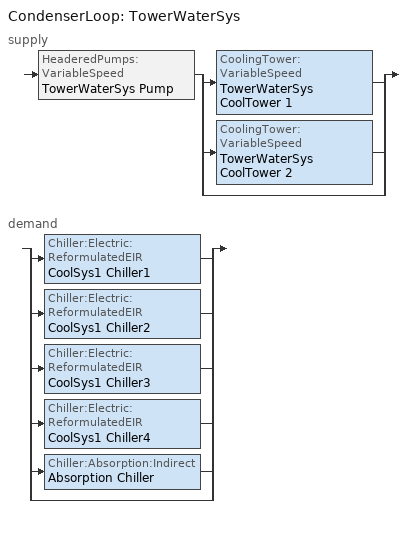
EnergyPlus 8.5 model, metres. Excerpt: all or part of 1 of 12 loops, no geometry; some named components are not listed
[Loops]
CondenserLoop 'TowerWaterSys'
 supply: HeaderedPumps:VariableSpeed 'TowerWaterSys Pump' > split
  | CoolingTower:VariableSpeed 'TowerWaterSys CoolTower 1'
  | CoolingTower:VariableSpeed 'TowerWaterSys CoolTower 2'
  | bypass
 demand: split
  | Chiller:Electric:ReformulatedEIR 'CoolSys1 Chiller1'
  | Chiller:Electric:ReformulatedEIR 'CoolSys1 Chiller2'
  | Chiller:Electric:ReformulatedEIR 'CoolSys1 Chiller3'
  | Chiller:Electric:ReformulatedEIR 'CoolSys1 Chiller4'
  | Chiller:Absorption:Indirect 'Absorption Chiller'
  | bypass
[Sizing:Plant]
TowerWaterSys: Loop Type=Condenser; Design Loop Exit Temperature {C}=29.4; Loop Design Temperature Difference {deltaC}=5.6
[HeaderedPumps:VariableSpeed]
TowerWaterSys Pump: Total Design Flow Rate {m3/s}=AUTOSIZE; Number of Pumps in Bank=2; Flow Sequencing Control Scheme=SEQUENTIAL; Design Pump Head {Pa}=179344; Design Power Consumption {W}=autosize; Motor Efficiency=0.87; Fraction of Motor Inefficiencies to Fluid Stream=0; Coefficient 1 of the Part Load Performance Curve=0; Coefficient 2 of the Part Load Performance Curve=0.0216; Coefficient 3 of the Part Load Performance Curve=-0.0325; Coefficient 4 of the Part Load Performance Curve=1.0095; Minimum Flow Rate Fraction=0; Pump Control Type=Intermittent
[CoolingTower:VariableSpeed] Model Type=CoolToolsCrossFlow; Design Approach Temperature {deltaC}=3.9; Design Range Temperature {deltaC}=5.6; Design Water Flow Rate {m3/s}=0.03684; Design Air Flow Rate {m3/s}=autosize; Design Fan Power {W}=26339.5; Fan Power Ratio Function of Air Flow Rate Ratio Curve=Tower_Fan_Curve; Minimum Air Flow Rate Ratio=0.2; Fraction of Tower Capacity in Free Convection Regime=0.125; Number of Cells=2; Cell Control=MinimalCell; Sizing Factor=1
TowerWaterSys CoolTower 1; TowerWaterSys CoolTower 2
[CondenserLoop]
TowerWaterSys: Fluid Type=Water; Condenser Equipment Operation Scheme=TowerWaterSys Loop Operation Scheme List; Maximum Loop Temperature {C}=80; Minimum Loop Temperature {C}=5; Maximum Loop Flow Rate {m3/s}=AUTOSIZE; Minimum Loop Flow Rate {m3/s}=0; Condenser Loop Volume {m3}=AUTOSIZE; Load Distribution Scheme=SequentialLoad
[CondenserEquipmentList]
TowerWaterSys Equipment List 1: TowerWaterSys CoolTower 1
TowerWaterSys Equipment List 2: TowerWaterSys CoolTower 1, TowerWaterSys CoolTower 2
[PlantEquipmentOperation:CoolingLoad]
TowerWaterSys Operation Scheme: Load Range 1 Lower Limit {W}=0; Load Range 1 Upper Limit {W}=934201; Range 1 Equipment List=TowerWaterSys Equipment List 1; Load Range 2 Lower Limit {W}=934201; Load Range 2 Upper Limit {W}=100000000000000; Range 2 Equipment List=TowerWaterSys Equipment List 2
[CondenserEquipmentOperationSchemes]
TowerWaterSys Loop Operation Scheme List: Control Scheme 1=TowerWaterSys Operation Scheme; Control Scheme 1 Schedule=PlantOnSched
[SetpointManager:Scheduled]
TowerWaterSystem Loop Setpoint Manager: Control Variable=Temperature; Schedule=Tower-Loop-Temp-Schedule; Setpoint Node or NodeList=TowerWaterSys Supply Outlet Node
[Schedule:Compact]
PlantOnSched: Through: 12/31, For: AllDays, Until: 24:00, 1
Tower-Loop-Temp-Schedule: Through: 12/31, For: AllDays, Until: 24:00, 21.1
[Curve:Cubic]
Tower_Fan_Curve: Coefficient1 Constant=0; Coefficient2 x=0; Coefficient3 x**2=0; Coefficient4 x**3=1; Minimum Value of x=0; Maximum Value of x=1
